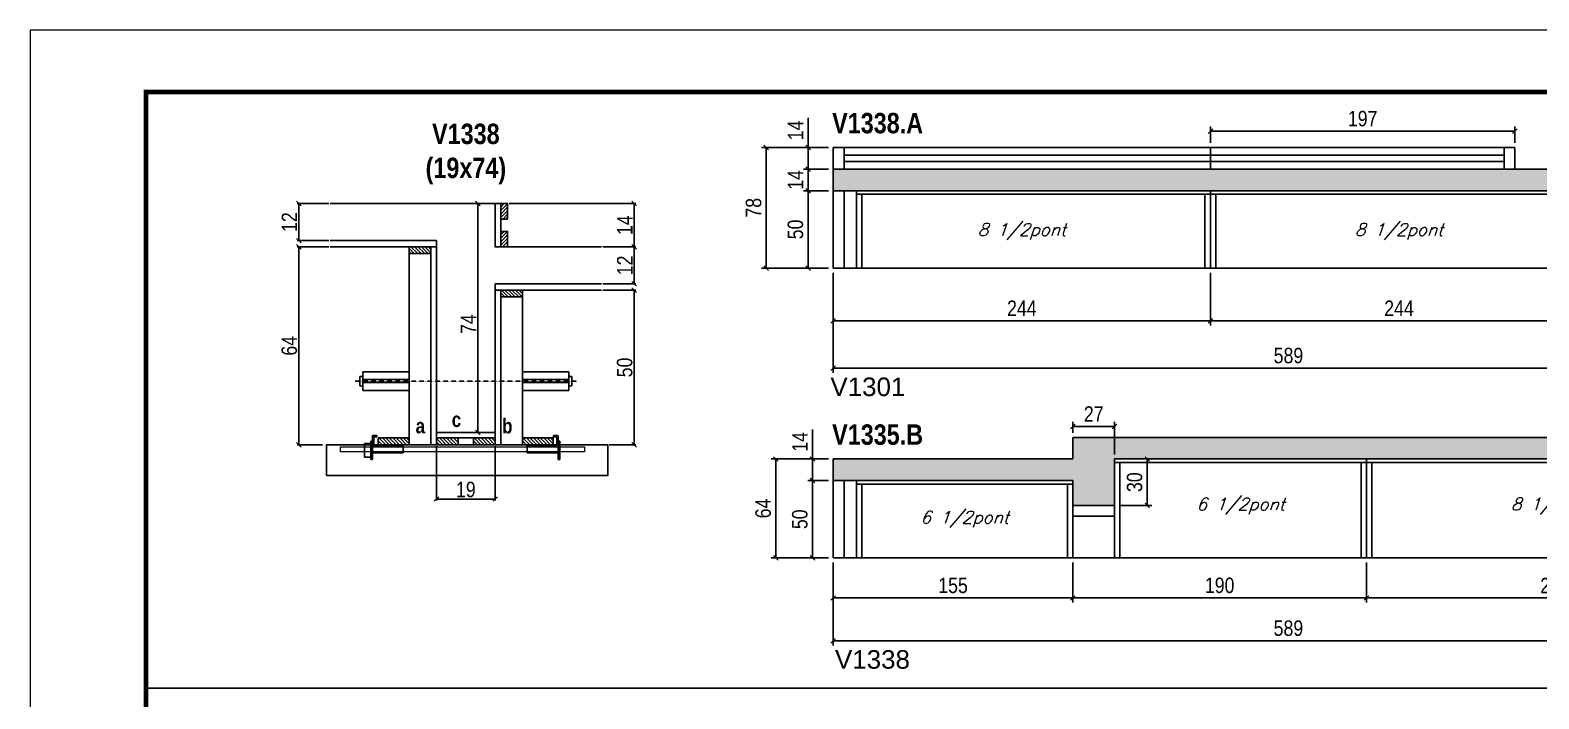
# Model space of a CAD drawing. Extents: x 3309 to 10384, y -2522 to 14608.
# Drawn here: x 8078 to 9054, y 6135 to 6568 of the extents above; entities that cross this region are included whole.
import ezdxf

# ---------------------------------------------------------------- set-up
doc = ezdxf.new("R2010")
doc.units = 0
doc.linetypes.add('DASHED', pattern=[0.75, 0.5, -0.25])
doc.linetypes.add('HIDDEN', pattern=[0.375, 0.25, -0.125])
for name, color, linetype in [('5', 5, 'Continuous'), ('barrote', 251, 'Continuous'), ('COTA', 241, 'Continuous'), ('detalhes', 4, 'Continuous'), ('NOMENCLATURA', 7, 'Continuous'), ('Painéis', 200, 'Continuous'), ('presilha', 1, 'Continuous'), ('SARR_2.2x10', 60, 'Continuous'), ('SARR_2.2x7', 40, 'Continuous'), ('SARR_3.5x7', 81, 'Continuous'), ('SARR_EDITAR', 141, 'Continuous'), ('TENSOR', 3, 'Continuous'), ('texto', 7, 'Continuous')]:
    doc.layers.add(name, color=color, linetype=linetype)
for name, color, linetype, lineweight in [('CONCRETO', 251, 'Continuous', 25), ('Folhas', 255, 'Continuous', 9), ('SARRAFO DE PRESSAO', 251, 'DASHED', 9), ('SCO-___-LAJ', 2, 'Continuous', 0)]:
    doc.layers.add(name, color=color, linetype=linetype, lineweight=lineweight)
doc.styles.add('COTA TECNICA', font='techl___.ttf', dxfattribs={"height": 10})
doc.styles.add('COTA TECNICA 2X', font='techl___.ttf', dxfattribs={"height": 10})
doc.styles.add('Romans', font='romans.shx')
doc.styles.get("Standard").update_dxf_attribs({"font": 'arial.ttf'})
doc.styles.add('TECNICA', font='techb___.ttf', dxfattribs={"height": 10})
doc.dimstyles.new('PAINEL', dxfattribs={"dimtxt": 10, "dimasz": 3, "dimexe": 3, "dimexo": 3, "dimgap": 3, "dimtad": 1, "dimdec": 1, "dimzin": 12, "dimdsep": 46, "dimtxsty": 'COTA TECNICA', "dimblk1": 'OBLIQUE', "dimblk2": 'OBLIQUE', "dimsah": 1, "dimcen": 0.9, "dimclrd": 4, "dimclre": 4, "dimclrt": 240, "dimadec": 1, "dimazin": 3, "dimtfac": 1, "dimtdec": 1, "dimtmove": 0, "dimatfit": 3, "dimfxl": 1, "dimtolj": 1, "dimtzin": 12, "dimarcsym": 0})
doc.dimstyles.new('SECAO', dxfattribs={"dimscale": 0.333333, "dimtxt": 5, "dimasz": 9, "dimexe": 3, "dimexo": 3, "dimgap": 3, "dimtad": 1, "dimdec": 1, "dimlfac": 0.5, "dimzin": 12, "dimdsep": 46, "dimtxsty": 'COTA TECNICA 2X', "dimblk1": 'OBLIQUE', "dimblk2": 'OBLIQUE', "dimsah": 1, "dimcen": 0.9, "dimclrd": 4, "dimclre": 4, "dimclrt": 240, "dimadec": 1, "dimazin": 3, "dimtfac": 1, "dimtdec": 1, "dimtmove": 0, "dimatfit": 3, "dimfxl": 1, "dimtolj": 1, "dimtzin": 12, "dimarcsym": 0})
pattern_1 = [(135, (41576.244, -117212.4845), (-1.122532015, -1.122532015), [])]
pattern_2 = [(225, (131898.875, 39550.0239), (1.122532015, -1.122532015), [])]

# ---------------------------------------------------------------- blocks, each defined once
blk = doc.blocks.new('9999999999')
at = {"layer": 'Folhas'}
blk.add_lwpolyline([(98138.98, 34190.21), (99623.98, 34190.21), (99623.98, 35240.21), (98138.98, 35240.21)], close=True, dxfattribs=at)
at = {"layer": 'Folhas', "color": 30, "const_width": 3}
blk.add_lwpolyline([(98213.98, 34230.21), (99583.98, 34230.21), (99583.98, 35200.21), (98213.98, 35200.21)], close=True, dxfattribs=at)
blk = doc.blocks.new('_Oblique')
at = {"color": 0, "linetype": 'ByBlock', "lineweight": -2}
blk.add_line((-0.5, -0.5), (0.5, 0.5), dxfattribs=at)
blk = doc.blocks.new('*D959')
at = {"layer": 'COTA', "color": 4, "lineweight": -2, "transparency": 16777216}
for p, q in [((8340.71, 6298.69), (8340.71, 6263.59)), ((8378.71, 6298.69), (8378.71, 6263.59)), ((8378.71, 6264.59), (8340.71, 6264.59))]:
    blk.add_line(p, q, dxfattribs=at)
at = {"layer": 'Defpoints', "color": 0, "transparency": 16777216}
for p in [(8340.71, 6299.69), (8378.71, 6299.69), (8340.71, 6264.59)]:
    blk.add_point(p, dxfattribs=at)
at = {"layer": 'COTA', "color": 4, "lineweight": -2, "transparency": 16777216, "xscale": 3, "yscale": 3, "zscale": 3, "rotation": 180}
blk.add_blockref('_Oblique', (8340.71, 6264.59), dxfattribs=at)
at = {"layer": 'COTA', "color": 4, "lineweight": -2, "transparency": 16777216, "xscale": 3, "yscale": 3, "zscale": 3}
blk.add_blockref('_Oblique', (8378.71, 6264.59), dxfattribs=at)
at = {"layer": 'COTA', "color": 240, "transparency": 16777216, "insert": (8359.71, 6270.68), "char_height": 10, "attachment_point": 5, "style": 'COTA TECNICA 2X'}
blk.add_mtext('\\A1;19', dxfattribs=at)
blk = doc.blocks.new('PRESILHA METÁLICA 1')
at = {"layer": 'presilha'}
for p, q in [((6, 15.5), (7.5, 15.5)), ((6, -2.5), (6, 15.5)), ((7.5, 10.6), (7.5, 19.9)), ((7.5, 15.5), (7.5, -2.5)), ((12, 21), (8.6, 21)), ((9, 11.6), (9, 18.9)), ((12, 19.5), (9.6, 19.5)), ((12, 21), (12, 19.5)), ((0, 13), (6, 13)), ((0, 13), (0, 0)), ((6, 0), (0, 0)), ((6, 13), (6, 0)), ((37.5, 4.1), (7.5, 4.1)), ((37.5, 11), (9.6, 11)), ((37.5, 11), (37.5, 4.1)), ((7.5, -2.5), (6, -2.5))]:
    blk.add_line(p, q, dxfattribs=at)
for centre, radius, start, end in [((8.6, 19.9), 1.14, 90, 180), ((9.6, 18.9), 0.57, 90, 180), ((9.6, 11.6), 0.57, 180, 270)]:
    blk.add_arc(centre, radius, start, end, dxfattribs=at)
blk = doc.blocks.new('PRESILHA METÁLICA 2')
at = {"layer": 'presilha'}
for p, q in [((-5.2, 23.5), (-5.2, 22)), ((-5.2, 23.5), (-1.9, 23.5)), ((-5.2, 22), (-2.8, 22)), ((-2.2, 14.1), (-2.2, 21.4)), ((0.8, 18), (-0.8, 18)), ((-0.8, 18), (-0.8, 0)), ((-0.8, 14.6), (-0.8, 22.4)), ((0.8, 0), (0.8, 18)), ((-30.8, 13.5), (-30.8, 6.6)), ((-30.8, 13.5), (-2.8, 13.5)), ((-30.8, 6.6), (-0.8, 6.6)), ((-0.8, 0), (0.8, 0))]:
    blk.add_line(p, q, dxfattribs=at)
for centre, radius, start, end in [((-2.8, 21.4), 0.57, 0, 90), ((-1.9, 22.4), 1.14, 0, 90), ((-2.8, 14.1), 0.57, 270, 0)]:
    blk.add_arc(centre, radius, start, end, dxfattribs=at)
blk = doc.blocks.new('*D960')
at = {"layer": 'COTA', "color": 4, "lineweight": -2, "transparency": 16777216}
for p, q in [((8271.01, 6427.69), (8250.66, 6427.69)), ((8251.66, 6427.69), (8251.66, 6299.69)), ((8266.89, 6299.69), (8250.66, 6299.69))]:
    blk.add_line(p, q, dxfattribs=at)
at = {"layer": 'Defpoints', "color": 0, "transparency": 16777216}
for p in [(8272.01, 6427.69), (8251.66, 6299.69), (8267.89, 6299.69)]:
    blk.add_point(p, dxfattribs=at)
at = {"layer": 'COTA', "color": 4, "lineweight": -2, "transparency": 16777216, "xscale": 3, "yscale": 3, "zscale": 3}
for p, rotation in [((8251.66, 6427.69), 90), ((8251.66, 6299.69), 270)]:
    blk.add_blockref('_Oblique', p, dxfattribs=dict(at, rotation=rotation))
at = {"layer": 'COTA', "color": 240, "transparency": 16777216, "insert": (8245.56, 6363.69), "char_height": 10, "attachment_point": 5, "rotation": 90, "style": 'COTA TECNICA 2X'}
blk.add_mtext('\\A1;64', dxfattribs=at)
blk = doc.blocks.new('*D961')
at = {"layer": 'COTA', "color": 4, "lineweight": -2, "transparency": 16777216}
for p, q in [((8448.4, 6399.69), (8469.62, 6399.69)), ((8468.62, 6399.69), (8468.62, 6299.69)), ((8452.52, 6299.69), (8469.62, 6299.69))]:
    blk.add_line(p, q, dxfattribs=at)
at = {"layer": 'Defpoints', "color": 0, "transparency": 16777216}
for p in [(8447.4, 6399.69), (8451.52, 6299.69), (8468.62, 6299.69)]:
    blk.add_point(p, dxfattribs=at)
at = {"layer": 'COTA', "color": 4, "lineweight": -2, "transparency": 16777216, "xscale": 3, "yscale": 3, "zscale": 3}
for p, rotation in [((8468.62, 6399.69), 90), ((8468.62, 6299.69), 270)]:
    blk.add_blockref('_Oblique', p, dxfattribs=dict(at, rotation=rotation))
at = {"layer": 'COTA', "color": 240, "transparency": 16777216, "insert": (8462.51, 6349.69), "char_height": 10, "attachment_point": 5, "rotation": 90, "style": 'COTA TECNICA 2X'}
blk.add_mtext('\\A1;50', dxfattribs=at)
blk = doc.blocks.new('*D962')
at = {"layer": 'COTA', "color": 4, "lineweight": -2, "transparency": 16777216}
for p, q in [((8377.71, 6455.69), (8366.53, 6455.69)), ((8367.53, 6307.69), (8367.53, 6455.69)), ((8377.71, 6307.69), (8366.53, 6307.69))]:
    blk.add_line(p, q, dxfattribs=at)
at = {"layer": 'Defpoints', "color": 0, "transparency": 16777216}
for p in [(8367.53, 6455.69), (8378.71, 6455.69), (8378.71, 6307.69)]:
    blk.add_point(p, dxfattribs=at)
at = {"layer": 'COTA', "color": 4, "lineweight": -2, "transparency": 16777216, "xscale": 3, "yscale": 3, "zscale": 3}
for p, rotation in [((8367.53, 6455.69), 90), ((8367.53, 6307.69), 270)]:
    blk.add_blockref('_Oblique', p, dxfattribs=dict(at, rotation=rotation))
at = {"layer": 'COTA', "color": 240, "transparency": 16777216, "insert": (8361.46, 6377.69), "char_height": 10, "attachment_point": 5, "rotation": 90, "style": 'COTA TECNICA 2X'}
blk.add_mtext('\\A1;74', dxfattribs=at)
blk = doc.blocks.new('*D963')
at = {"layer": 'COTA', "color": 4, "lineweight": -2, "transparency": 16777216}
for p, q in [((8448.4, 6427.69), (8469.62, 6427.69)), ((8468.62, 6403.69), (8468.62, 6427.69)), ((8448.4, 6403.69), (8469.62, 6403.69))]:
    blk.add_line(p, q, dxfattribs=at)
at = {"layer": 'Defpoints', "color": 0, "transparency": 16777216}
for p in [(8447.4, 6427.69), (8468.62, 6427.69), (8447.4, 6403.69)]:
    blk.add_point(p, dxfattribs=at)
at = {"layer": 'COTA', "color": 4, "lineweight": -2, "transparency": 16777216, "xscale": 3, "yscale": 3, "zscale": 3}
for p, rotation in [((8468.62, 6427.69), 90), ((8468.62, 6403.69), 270)]:
    blk.add_blockref('_Oblique', p, dxfattribs=dict(at, rotation=rotation))
at = {"layer": 'COTA', "color": 240, "transparency": 16777216, "insert": (8462.56, 6415.69), "char_height": 10, "attachment_point": 5, "rotation": 90, "style": 'COTA TECNICA 2X'}
blk.add_mtext('\\A1;12', dxfattribs=at)
blk = doc.blocks.new('*D964')
at = {"layer": 'COTA', "color": 4, "lineweight": -2, "transparency": 16777216}
for p, q in [((8271.01, 6455.69), (8250.66, 6455.69)), ((8251.66, 6431.69), (8251.66, 6455.69)), ((8271.01, 6431.69), (8250.66, 6431.69))]:
    blk.add_line(p, q, dxfattribs=at)
at = {"layer": 'Defpoints', "color": 0, "transparency": 16777216}
for p in [(8251.66, 6455.69), (8272.01, 6455.69), (8272.01, 6431.69)]:
    blk.add_point(p, dxfattribs=at)
at = {"layer": 'COTA', "color": 4, "lineweight": -2, "transparency": 16777216, "xscale": 3, "yscale": 3, "zscale": 3}
for p, rotation in [((8251.66, 6455.69), 90), ((8251.66, 6431.69), 270)]:
    blk.add_blockref('_Oblique', p, dxfattribs=dict(at, rotation=rotation))
at = {"layer": 'COTA', "color": 240, "transparency": 16777216, "insert": (8245.6, 6443.69), "char_height": 10, "attachment_point": 5, "rotation": 90, "style": 'COTA TECNICA 2X'}
blk.add_mtext('\\A1;12', dxfattribs=at)
blk = doc.blocks.new('*D965')
at = {"layer": 'COTA', "color": 4, "lineweight": -2, "transparency": 16777216}
for p, q in [((8387.71, 6455.69), (8469.62, 6455.69)), ((8468.62, 6427.69), (8468.62, 6455.69)), ((8448.4, 6427.69), (8469.62, 6427.69))]:
    blk.add_line(p, q, dxfattribs=at)
at = {"layer": 'Defpoints', "color": 0, "transparency": 16777216}
for p in [(8386.71, 6455.69), (8468.62, 6455.69), (8447.4, 6427.69)]:
    blk.add_point(p, dxfattribs=at)
at = {"layer": 'COTA', "color": 4, "lineweight": -2, "transparency": 16777216, "xscale": 3, "yscale": 3, "zscale": 3}
for p, rotation in [((8468.62, 6455.69), 90), ((8468.62, 6427.69), 270)]:
    blk.add_blockref('_Oblique', p, dxfattribs=dict(at, rotation=rotation))
at = {"layer": 'COTA', "color": 240, "transparency": 16777216, "insert": (8462.55, 6441.69), "char_height": 10, "attachment_point": 5, "rotation": 90, "style": 'COTA TECNICA 2X'}
blk.add_mtext('\\A1;14', dxfattribs=at)
blk = doc.blocks.new('*D967')
at = {"layer": 'COTA', "color": 4, "lineweight": -2, "transparency": 16777216}
for p, q in [((8597.42, 6410.96), (8597.42, 6376.92)), ((8841.42, 6410.96), (8841.42, 6376.92)), ((8841.42, 6379.92), (8597.42, 6379.92))]:
    blk.add_line(p, q, dxfattribs=at)
at = {"layer": 'Defpoints', "color": 0, "transparency": 16777216}
for p in [(8597.42, 6413.96), (8841.42, 6413.96), (8597.42, 6379.92)]:
    blk.add_point(p, dxfattribs=at)
at = {"layer": 'COTA', "color": 4, "lineweight": -2, "transparency": 16777216, "xscale": 3, "yscale": 3, "zscale": 3, "rotation": 180}
blk.add_blockref('_Oblique', (8597.42, 6379.92), dxfattribs=at)
at = {"layer": 'COTA', "color": 4, "lineweight": -2, "transparency": 16777216, "xscale": 3, "yscale": 3, "zscale": 3}
blk.add_blockref('_Oblique', (8841.42, 6379.92), dxfattribs=at)
at = {"layer": 'COTA', "color": 240, "transparency": 16777216, "insert": (8719.42, 6387.99), "char_height": 10, "attachment_point": 5, "style": 'COTA TECNICA'}
blk.add_mtext('\\A1;244', dxfattribs=at)
blk = doc.blocks.new('*D968')
at = {"layer": 'COTA', "color": 4, "lineweight": -2, "transparency": 16777216}
for p, q in [((8841.42, 6410.96), (8841.42, 6376.92)), ((9085.42, 6410.96), (9085.42, 6376.92)), ((9085.42, 6379.92), (8841.42, 6379.92))]:
    blk.add_line(p, q, dxfattribs=at)
at = {"layer": 'Defpoints', "color": 0, "transparency": 16777216}
for p in [(8841.42, 6413.96), (9085.42, 6413.96), (8841.42, 6379.92)]:
    blk.add_point(p, dxfattribs=at)
at = {"layer": 'COTA', "color": 4, "lineweight": -2, "transparency": 16777216, "xscale": 3, "yscale": 3, "zscale": 3, "rotation": 180}
blk.add_blockref('_Oblique', (8841.42, 6379.92), dxfattribs=at)
at = {"layer": 'COTA', "color": 4, "lineweight": -2, "transparency": 16777216, "xscale": 3, "yscale": 3, "zscale": 3}
blk.add_blockref('_Oblique', (9085.42, 6379.92), dxfattribs=at)
at = {"layer": 'COTA', "color": 240, "transparency": 16777216, "insert": (8963.42, 6387.99), "char_height": 10, "attachment_point": 5, "style": 'COTA TECNICA'}
blk.add_mtext('\\A1;244', dxfattribs=at)
blk = doc.blocks.new('*D969')
at = {"layer": 'COTA', "color": 4, "lineweight": -2, "transparency": 16777216}
for p, q in [((8594.42, 6463.96), (8578.1, 6463.96)), ((8581.1, 6463.96), (8581.1, 6413.96)), ((8594.42, 6413.96), (8578.1, 6413.96))]:
    blk.add_line(p, q, dxfattribs=at)
at = {"layer": 'Defpoints', "color": 0, "transparency": 16777216}
for p in [(8597.42, 6463.96), (8581.1, 6413.96), (8597.42, 6413.96)]:
    blk.add_point(p, dxfattribs=at)
at = {"layer": 'COTA', "color": 4, "lineweight": -2, "transparency": 16777216, "xscale": 3, "yscale": 3, "zscale": 3}
for p, rotation in [((8581.1, 6463.96), 90), ((8581.1, 6413.96), 270)]:
    blk.add_blockref('_Oblique', p, dxfattribs=dict(at, rotation=rotation))
at = {"layer": 'COTA', "color": 240, "transparency": 16777216, "insert": (8572.99, 6438.96), "char_height": 10, "attachment_point": 5, "rotation": 90, "style": 'COTA TECNICA'}
blk.add_mtext('\\A1;50', dxfattribs=at)
blk = doc.blocks.new('*D970')
at = {"layer": 'COTA', "color": 4, "lineweight": -2, "transparency": 16777216}
for p, q in [((8594.42, 6477.96), (8578.1, 6477.96)), ((8581.1, 6463.96), (8581.1, 6477.96)), ((8594.42, 6463.96), (8578.1, 6463.96))]:
    blk.add_line(p, q, dxfattribs=at)
at = {"layer": 'Defpoints', "color": 0, "transparency": 16777216}
for p in [(8581.1, 6477.96), (8597.42, 6477.96), (8597.42, 6463.96)]:
    blk.add_point(p, dxfattribs=at)
at = {"layer": 'COTA', "color": 4, "lineweight": -2, "transparency": 16777216, "xscale": 3, "yscale": 3, "zscale": 3}
for p, rotation in [((8581.1, 6477.96), 90), ((8581.1, 6463.96), 270)]:
    blk.add_blockref('_Oblique', p, dxfattribs=dict(at, rotation=rotation))
at = {"layer": 'COTA', "color": 240, "transparency": 16777216, "insert": (8573.03, 6470.96), "char_height": 10, "attachment_point": 5, "rotation": 90, "style": 'COTA TECNICA'}
blk.add_mtext('\\A1;14', dxfattribs=at)
blk = doc.blocks.new('*D971')
at = {"layer": 'COTA', "color": 4, "lineweight": -2, "transparency": 16777216}
for p, q in [((8597.42, 6410.96), (8597.42, 6346.18)), ((9186.42, 6410.96), (9186.42, 6346.18)), ((9186.42, 6349.18), (8597.42, 6349.18))]:
    blk.add_line(p, q, dxfattribs=at)
at = {"layer": 'Defpoints', "color": 0, "transparency": 16777216}
for p in [(8597.42, 6413.96), (9186.42, 6413.96), (8597.42, 6349.18)]:
    blk.add_point(p, dxfattribs=at)
at = {"layer": 'COTA', "color": 4, "lineweight": -2, "transparency": 16777216, "xscale": 3, "yscale": 3, "zscale": 3, "rotation": 180}
blk.add_blockref('_Oblique', (8597.42, 6349.18), dxfattribs=at)
at = {"layer": 'COTA', "color": 4, "lineweight": -2, "transparency": 16777216, "xscale": 3, "yscale": 3, "zscale": 3}
blk.add_blockref('_Oblique', (9186.42, 6349.18), dxfattribs=at)
at = {"layer": 'COTA', "color": 240, "transparency": 16777216, "insert": (8891.92, 6357.32), "char_height": 10, "attachment_point": 5, "style": 'COTA TECNICA'}
blk.add_mtext('\\A1;589', dxfattribs=at)
blk = doc.blocks.new('*D972')
at = {"layer": 'COTA', "color": 4, "lineweight": -2, "transparency": 16777216}
for p, q in [((8581.1, 6491.96), (8581.1, 6511.08)), ((8594.42, 6491.96), (8578.1, 6491.96)), ((8581.1, 6477.96), (8581.1, 6491.96)), ((8594.42, 6477.96), (8578.1, 6477.96))]:
    blk.add_line(p, q, dxfattribs=at)
at = {"layer": 'Defpoints', "color": 0, "transparency": 16777216}
for p in [(8581.1, 6491.96), (8597.42, 6491.96), (8597.42, 6477.96)]:
    blk.add_point(p, dxfattribs=at)
at = {"layer": 'COTA', "color": 4, "lineweight": -2, "transparency": 16777216, "xscale": 3, "yscale": 3, "zscale": 3}
for p, rotation in [((8581.1, 6491.96), 90), ((8581.1, 6477.96), 270)]:
    blk.add_blockref('_Oblique', p, dxfattribs=dict(at, rotation=rotation))
at = {"layer": 'COTA', "color": 240, "transparency": 16777216, "insert": (8573.03, 6503.02), "char_height": 10, "attachment_point": 5, "rotation": 90, "style": 'COTA TECNICA'}
blk.add_mtext('\\A1;14', dxfattribs=at)
blk = doc.blocks.new('*D973')
at = {"layer": 'COTA', "color": 4, "lineweight": -2, "transparency": 16777216}
for p, q in [((8594.42, 6491.96), (8551.03, 6491.96)), ((8554.03, 6413.96), (8554.03, 6491.96)), ((8594.42, 6413.96), (8551.03, 6413.96))]:
    blk.add_line(p, q, dxfattribs=at)
at = {"layer": 'Defpoints', "color": 0, "transparency": 16777216}
for p in [(8554.03, 6491.96), (8597.42, 6491.96), (8597.42, 6413.96)]:
    blk.add_point(p, dxfattribs=at)
at = {"layer": 'COTA', "color": 4, "lineweight": -2, "transparency": 16777216, "xscale": 3, "yscale": 3, "zscale": 3}
for p, rotation in [((8554.03, 6491.96), 90), ((8554.03, 6413.96), 270)]:
    blk.add_blockref('_Oblique', p, dxfattribs=dict(at, rotation=rotation))
at = {"layer": 'COTA', "color": 240, "transparency": 16777216, "insert": (8545.93, 6452.96), "char_height": 10, "attachment_point": 5, "rotation": 90, "style": 'COTA TECNICA'}
blk.add_mtext('\\A1;78', dxfattribs=at)
blk = doc.blocks.new('*D974')
at = {"layer": 'COTA', "color": 4, "lineweight": -2, "transparency": 16777216}
for p, q in [((8841.42, 6494.96), (8841.42, 6505.48)), ((8841.42, 6502.48), (9038.42, 6502.48)), ((9038.42, 6494.96), (9038.42, 6505.48))]:
    blk.add_line(p, q, dxfattribs=at)
at = {"layer": 'Defpoints', "color": 0, "transparency": 16777216}
for p in [(9038.42, 6502.48), (8841.42, 6491.96), (9038.42, 6491.96)]:
    blk.add_point(p, dxfattribs=at)
at = {"layer": 'COTA', "color": 4, "lineweight": -2, "transparency": 16777216, "xscale": 3, "yscale": 3, "zscale": 3, "rotation": 180}
blk.add_blockref('_Oblique', (8841.42, 6502.48), dxfattribs=at)
at = {"layer": 'COTA', "color": 4, "lineweight": -2, "transparency": 16777216, "xscale": 3, "yscale": 3, "zscale": 3}
blk.add_blockref('_Oblique', (9038.42, 6502.48), dxfattribs=at)
at = {"layer": 'COTA', "color": 240, "transparency": 16777216, "insert": (8939.92, 6510.59), "char_height": 10, "attachment_point": 5, "style": 'COTA TECNICA'}
blk.add_mtext('\\A1;197', dxfattribs=at)
blk = doc.blocks.new('*D975')
at = {"layer": 'COTA', "color": 4, "linetype": 'ByBlock', "lineweight": -2, "transparency": 16777216}
for p, q in [((8597.42, 6223.47), (8597.42, 6169.85)), ((9186.38, 6223.47), (9186.38, 6169.85)), ((9186.38, 6172.85), (8597.42, 6172.85))]:
    blk.add_line(p, q, dxfattribs=at)
at = {"layer": 'Defpoints', "color": 0, "linetype": 'ByBlock', "transparency": 16777216}
for p in [(8597.42, 6226.47), (9186.38, 6226.47), (8597.42, 6172.85)]:
    blk.add_point(p, dxfattribs=at)
at = {"layer": 'COTA', "color": 4, "linetype": 'ByBlock', "lineweight": -2, "transparency": 16777216, "xscale": 3, "yscale": 3, "zscale": 3, "rotation": 180}
blk.add_blockref('_Oblique', (8597.42, 6172.85), dxfattribs=at)
at = {"layer": 'COTA', "color": 4, "linetype": 'ByBlock', "lineweight": -2, "transparency": 16777216, "xscale": 3, "yscale": 3, "zscale": 3}
blk.add_blockref('_Oblique', (9186.38, 6172.85), dxfattribs=at)
at = {"layer": 'COTA', "color": 240, "linetype": 'ByBlock', "transparency": 16777216, "insert": (8891.9, 6180.98), "char_height": 10, "attachment_point": 5, "style": 'COTA TECNICA'}
blk.add_mtext('\\A1;589', dxfattribs=at)
blk = doc.blocks.new('*D976')
at = {"layer": 'COTA', "color": 4, "lineweight": -2, "transparency": 16777216}
for p, q in [((8752.42, 6223.47), (8752.42, 6197.56)), ((8942.42, 6223.47), (8942.42, 6197.56)), ((8752.42, 6200.56), (8942.42, 6200.56))]:
    blk.add_line(p, q, dxfattribs=at)
at = {"layer": 'Defpoints', "color": 0, "transparency": 16777216}
for p in [(8752.42, 6226.47), (8942.42, 6226.47), (8942.42, 6200.56)]:
    blk.add_point(p, dxfattribs=at)
at = {"layer": 'COTA', "color": 4, "lineweight": -2, "transparency": 16777216, "xscale": 3, "yscale": 3, "zscale": 3, "rotation": 180}
blk.add_blockref('_Oblique', (8752.42, 6200.56), dxfattribs=at)
at = {"layer": 'COTA', "color": 4, "lineweight": -2, "transparency": 16777216, "xscale": 3, "yscale": 3, "zscale": 3}
blk.add_blockref('_Oblique', (8942.42, 6200.56), dxfattribs=at)
at = {"layer": 'COTA', "color": 240, "transparency": 16777216, "insert": (8847.42, 6208.69), "char_height": 10, "attachment_point": 5, "style": 'COTA TECNICA'}
blk.add_mtext('\\A1;190', dxfattribs=at)
blk = doc.blocks.new('*D977')
at = {"layer": 'COTA', "color": 4, "lineweight": -2, "transparency": 16777216}
for p, q in [((8942.42, 6223.47), (8942.42, 6197.56)), ((9186.38, 6223.47), (9186.38, 6197.56)), ((8942.42, 6200.56), (9186.38, 6200.56))]:
    blk.add_line(p, q, dxfattribs=at)
at = {"layer": 'Defpoints', "color": 0, "transparency": 16777216}
for p in [(8942.42, 6226.47), (9186.38, 6226.47), (9186.38, 6200.56)]:
    blk.add_point(p, dxfattribs=at)
at = {"layer": 'COTA', "color": 4, "lineweight": -2, "transparency": 16777216, "xscale": 3, "yscale": 3, "zscale": 3, "rotation": 180}
blk.add_blockref('_Oblique', (8942.42, 6200.56), dxfattribs=at)
at = {"layer": 'COTA', "color": 4, "lineweight": -2, "transparency": 16777216, "xscale": 3, "yscale": 3, "zscale": 3}
blk.add_blockref('_Oblique', (9186.38, 6200.56), dxfattribs=at)
at = {"layer": 'COTA', "color": 240, "transparency": 16777216, "insert": (9064.4, 6208.63), "char_height": 10, "attachment_point": 5, "style": 'COTA TECNICA'}
blk.add_mtext('\\A1;244', dxfattribs=at)
blk = doc.blocks.new('*D978')
at = {"layer": 'COTA', "color": 4, "lineweight": -2, "transparency": 16777216}
for p, q in [((8597.42, 6223.47), (8597.42, 6197.56)), ((8752.42, 6223.47), (8752.42, 6197.56)), ((8752.42, 6200.56), (8597.42, 6200.56))]:
    blk.add_line(p, q, dxfattribs=at)
at = {"layer": 'Defpoints', "color": 0, "transparency": 16777216}
for p in [(8597.42, 6226.47), (8752.42, 6226.47), (8597.42, 6200.56)]:
    blk.add_point(p, dxfattribs=at)
at = {"layer": 'COTA', "color": 4, "lineweight": -2, "transparency": 16777216, "xscale": 3, "yscale": 3, "zscale": 3, "rotation": 180}
blk.add_blockref('_Oblique', (8597.42, 6200.56), dxfattribs=at)
at = {"layer": 'COTA', "color": 4, "lineweight": -2, "transparency": 16777216, "xscale": 3, "yscale": 3, "zscale": 3}
blk.add_blockref('_Oblique', (8752.42, 6200.56), dxfattribs=at)
at = {"layer": 'COTA', "color": 240, "transparency": 16777216, "insert": (8674.92, 6208.66), "char_height": 10, "attachment_point": 5, "style": 'COTA TECNICA'}
blk.add_mtext('\\A1;155', dxfattribs=at)
blk = doc.blocks.new('*D979')
at = {"layer": 'COTA', "color": 4, "lineweight": -2, "transparency": 16777216}
for p, q in [((8594.42, 6276.47), (8580.93, 6276.47)), ((8583.93, 6276.47), (8583.93, 6226.47)), ((8594.42, 6226.47), (8580.93, 6226.47))]:
    blk.add_line(p, q, dxfattribs=at)
at = {"layer": 'Defpoints', "color": 0, "transparency": 16777216}
for p in [(8597.42, 6276.47), (8583.93, 6226.47), (8597.42, 6226.47)]:
    blk.add_point(p, dxfattribs=at)
at = {"layer": 'COTA', "color": 4, "lineweight": -2, "transparency": 16777216, "xscale": 3, "yscale": 3, "zscale": 3}
for p, rotation in [((8583.93, 6276.47), 90), ((8583.93, 6226.47), 270)]:
    blk.add_blockref('_Oblique', p, dxfattribs=dict(at, rotation=rotation))
at = {"layer": 'COTA', "color": 240, "transparency": 16777216, "insert": (8575.82, 6251.47), "char_height": 10, "attachment_point": 5, "rotation": 90, "style": 'COTA TECNICA'}
blk.add_mtext('\\A1;50', dxfattribs=at)
blk = doc.blocks.new('*D980')
at = {"layer": 'COTA', "color": 4, "lineweight": -2, "transparency": 16777216}
for p, q in [((8583.93, 6290.47), (8583.93, 6309.59)), ((8594.42, 6290.47), (8580.93, 6290.47)), ((8583.93, 6276.47), (8583.93, 6290.47)), ((8594.42, 6276.47), (8580.93, 6276.47))]:
    blk.add_line(p, q, dxfattribs=at)
at = {"layer": 'Defpoints', "color": 0, "transparency": 16777216}
for p in [(8583.93, 6290.47), (8597.42, 6290.47), (8597.42, 6276.47)]:
    blk.add_point(p, dxfattribs=at)
at = {"layer": 'COTA', "color": 4, "lineweight": -2, "transparency": 16777216, "xscale": 3, "yscale": 3, "zscale": 3}
for p, rotation in [((8583.93, 6290.47), 90), ((8583.93, 6276.47), 270)]:
    blk.add_blockref('_Oblique', p, dxfattribs=dict(at, rotation=rotation))
at = {"layer": 'COTA', "color": 240, "transparency": 16777216, "insert": (8575.85, 6301.53), "char_height": 10, "attachment_point": 5, "rotation": 90, "style": 'COTA TECNICA'}
blk.add_mtext('\\A1;14', dxfattribs=at)
blk = doc.blocks.new('*D981')
at = {"layer": 'COTA', "color": 4, "lineweight": -2, "transparency": 16777216}
for p, q in [((8594.42, 6290.47), (8557.19, 6290.47)), ((8560.19, 6226.47), (8560.19, 6290.47)), ((8594.42, 6226.47), (8557.19, 6226.47))]:
    blk.add_line(p, q, dxfattribs=at)
at = {"layer": 'Defpoints', "color": 0, "transparency": 16777216}
for p in [(8560.19, 6290.47), (8597.42, 6290.47), (8597.42, 6226.47)]:
    blk.add_point(p, dxfattribs=at)
at = {"layer": 'COTA', "color": 4, "lineweight": -2, "transparency": 16777216, "xscale": 3, "yscale": 3, "zscale": 3}
for p, rotation in [((8560.19, 6290.47), 90), ((8560.19, 6226.47), 270)]:
    blk.add_blockref('_Oblique', p, dxfattribs=dict(at, rotation=rotation))
at = {"layer": 'COTA', "color": 240, "transparency": 16777216, "insert": (8552.09, 6258.47), "char_height": 10, "attachment_point": 5, "rotation": 90, "style": 'COTA TECNICA'}
blk.add_mtext('\\A1;64', dxfattribs=at)
blk = doc.blocks.new('*D982')
at = {"layer": 'COTA', "color": 4, "lineweight": -2, "transparency": 16777216}
for p, q in [((8782.42, 6290.47), (8803.61, 6290.47)), ((8800.61, 6260.47), (8800.61, 6290.47)), ((8782.42, 6260.47), (8803.61, 6260.47))]:
    blk.add_line(p, q, dxfattribs=at)
at = {"layer": 'Defpoints', "color": 0, "transparency": 16777216}
for p in [(8779.42, 6290.47), (8800.61, 6290.47), (8779.42, 6260.47)]:
    blk.add_point(p, dxfattribs=at)
at = {"layer": 'COTA', "color": 4, "lineweight": -2, "transparency": 16777216, "xscale": 3, "yscale": 3, "zscale": 3}
for p, rotation in [((8800.61, 6290.47), 90), ((8800.61, 6260.47), 270)]:
    blk.add_blockref('_Oblique', p, dxfattribs=dict(at, rotation=rotation))
at = {"layer": 'COTA', "color": 240, "transparency": 16777216, "insert": (8792.39, 6275.47), "char_height": 10, "attachment_point": 5, "rotation": 90, "style": 'COTA TECNICA'}
blk.add_mtext('\\A1;30', dxfattribs=at)
blk = doc.blocks.new('*D983')
at = {"layer": 'COTA', "color": 4, "lineweight": -2, "transparency": 16777216}
for p, q in [((8752.42, 6307.47), (8752.42, 6314.45)), ((8779.42, 6311.45), (8752.42, 6311.45)), ((8779.42, 6293.47), (8779.42, 6314.45))]:
    blk.add_line(p, q, dxfattribs=at)
at = {"layer": 'Defpoints', "color": 0, "transparency": 16777216}
for p in [(8752.42, 6311.45), (8752.42, 6304.47), (8779.42, 6290.47)]:
    blk.add_point(p, dxfattribs=at)
at = {"layer": 'COTA', "color": 4, "lineweight": -2, "transparency": 16777216, "xscale": 3, "yscale": 3, "zscale": 3, "rotation": 180}
blk.add_blockref('_Oblique', (8752.42, 6311.45), dxfattribs=at)
at = {"layer": 'COTA', "color": 4, "lineweight": -2, "transparency": 16777216, "xscale": 3, "yscale": 3, "zscale": 3}
blk.add_blockref('_Oblique', (8779.42, 6311.45), dxfattribs=at)
at = {"layer": 'COTA', "color": 240, "transparency": 16777216, "insert": (8765.92, 6319.52), "char_height": 10, "attachment_point": 5, "style": 'COTA TECNICA'}
blk.add_mtext('\\A1;27', dxfattribs=at)

msp = doc.modelspace()

# ---------------------------------------------------------------- hatches: boundary and pattern name
at = {"layer": 'COTA'}
h = msp.add_hatch(dxfattribs=at)
h.set_pattern_fill('AR-CONC', color=256, scale=0.03)
h.set_pattern_definition([(50, (3240.1434, -611.1556), (5.46554, -0.4781726), [0.5715, -6.2865]), (355, (3240.1434, -611.1556), (-1.0573026, 5.7317054), [0.4572, -5.0292175]), (100.451445, (3240.599, -611.1955), (4.4082374, 5.2535326), [0.4857003, -5.3427073]), (46.1842, (3240.1434, -609.6316), (8.132371, -1.26127), [0.85725, -9.42975]), (96.63556, (3240.821, -609.737), (7.122124, 7.422784), [0.728551, -8.014068]), (351.18415, (3240.1434, -609.632), (7.122124, 7.422784), [0.685799, -7.543792]), (21, (3240.9054, -610.0126), (4.5484317, -3.067956), [0.5715, -6.2865]), (326, (3240.9054, -610.0126), (1.854061, 5.525639), [0.4572, -5.0292]), (71.451445, (3241.2845, -610.2683), (6.4024926, 2.457683), [0.4857003, -5.342698]), (37.5, (3240.1434, -611.1556), (0.0926581, 2.53665117), [0, -4.96824, 0, -5.1054, 0, -5.04825]), (7.5, (3240.1434, -611.1556), (2.0045899, 3.00541724), [0, -2.91084, 0, -4.85394, 0, -1.92405]), (327.5, (3238.4442, -611.1556), (4.06771786, -0.1718623), [0, -1.905, 0, -5.9436, 0, -7.8867]), (317.5, (3237.682, -611.1556), (4.4438754, 0.7627947), [0, -2.4765, 0, -3.94716, 0, -5.6007])])
h.paths.add_polyline_path([(8597.42, 6477.96), (8597.42, 6463.96), (9186.42, 6463.96), (9186.42, 6477.96)])
h = msp.add_hatch(dxfattribs=at)
h.set_pattern_fill('AR-CONC', color=256, scale=0.03)
h.set_pattern_definition([(50, (3177.9964, -155.557), (5.46554, -0.4781726), [0.5715, -6.2865]), (355, (3177.9964, -155.557), (-1.0573026, 5.7317054), [0.4572, -5.0292175]), (100.451445, (3178.452, -155.597), (4.4082374, 5.2535326), [0.4857003, -5.3427073]), (46.1842, (3177.9964, -154.033), (8.132371, -1.26127), [0.85725, -9.42975]), (96.63556, (3178.674, -154.138), (7.122124, 7.422784), [0.728551, -8.014068]), (351.18415, (3177.996, -154.033), (7.122124, 7.422784), [0.685799, -7.543792]), (21, (3178.7584, -154.414), (4.5484317, -3.067956), [0.5715, -6.2865]), (326, (3178.7584, -154.414), (1.854061, 5.525639), [0.4572, -5.0292]), (71.451445, (3179.1375, -154.6697), (6.4024926, 2.457683), [0.4857003, -5.342698]), (37.5, (3177.9964, -155.557), (0.0926581, 2.53665117), [0, -4.96824, 0, -5.1054, 0, -5.04825]), (7.5, (3177.9964, -155.557), (2.0045899, 3.00541724), [0, -2.91084, 0, -4.85394, 0, -1.92405]), (327.5, (3176.2972, -155.557), (4.06771786, -0.1718623), [0, -1.905, 0, -5.9436, 0, -7.8867]), (317.5, (3175.535, -155.557), (4.4438754, 0.7627947), [0, -2.4765, 0, -3.94716, 0, -5.6007])])
h.paths.add_polyline_path([(8779.42, 6290.47), (9186.38, 6290.47), (9186.38, 6304.47), (8752.42, 6304.47), (8752.42, 6290.47), (8597.42, 6290.47), (8597.42, 6276.47), (8752.42, 6276.47), (8752.42, 6260.47), (8779.42, 6260.47)])
at = {"layer": 'SARR_2.2x10'}
h = msp.add_hatch(dxfattribs=at)
h.set_pattern_fill('ANSI31', color=256, scale=0.5, angle=90)
h.set_pattern_definition([(135, (41496.644, -117212.4845), (-1.122532015, -1.122532015), [])])
h.paths.add_polyline_path([(8303.11, 6304.09), (8303.11, 6299.69), (8323.11, 6299.69), (8323.11, 6304.09)])
h = msp.add_hatch(dxfattribs=at)
h.set_pattern_fill('ANSI31', color=256, scale=0.5, angle=90)
h.set_pattern_definition([(135, (41589.844, -117212.4845), (-1.122532015, -1.122532015), [])])
h.paths.add_polyline_path([(8396.31, 6304.09), (8396.31, 6299.69), (8416.31, 6299.69), (8416.31, 6304.09)])
at = {"layer": 'SARR_2.2x7'}
h = msp.add_hatch(dxfattribs=at)
h.set_pattern_fill('ANSI31', color=256, scale=0.5, angle=180)
h.set_pattern_definition(pattern_2)
h.paths.add_polyline_path([(8382.31, 6445.69), (8386.71, 6445.69), (8386.71, 6455.69), (8382.31, 6455.69)])
h = msp.add_hatch(dxfattribs=at)
h.set_pattern_fill('ANSI31', color=256, scale=0.5, angle=180)
h.set_pattern_definition(pattern_2)
h.paths.add_polyline_path([(8382.31, 6437.69), (8386.71, 6437.69), (8386.71, 6427.69), (8382.31, 6427.69)])
h = msp.add_hatch(dxfattribs=at)
h.set_pattern_fill('ANSI31', color=256, scale=0.5, angle=90)
h.set_pattern_definition([(135, (41510.644, -117088.8845), (-1.122532015, -1.122532015), [])])
h.paths.add_polyline_path([(8337.11, 6427.69), (8337.11, 6423.29), (8323.11, 6423.29), (8323.11, 6427.69)])
h = msp.add_hatch(dxfattribs=at)
h.set_pattern_fill('ANSI31', color=256, scale=0.5, angle=90)
h.set_pattern_definition([(135, (41490.644, -117116.8845), (-1.122532015, -1.122532015), [])])
h.paths.add_polyline_path([(8382.31, 6399.69), (8382.31, 6395.29), (8396.31, 6395.29), (8396.31, 6399.69)])
h = msp.add_hatch(dxfattribs=at)
h.set_pattern_fill('ANSI31', color=256, scale=0.5, angle=90)
h.set_pattern_definition(pattern_1)
h.paths.add_polyline_path([(8354.71, 6299.69), (8354.71, 6304.09), (8340.71, 6304.09), (8340.71, 6299.69)])
h = msp.add_hatch(dxfattribs=at)
h.set_pattern_fill('ANSI31', color=256, scale=0.5, angle=90)
h.set_pattern_definition(pattern_1)
h.paths.add_polyline_path([(8364.71, 6304.09), (8364.71, 6299.69), (8378.71, 6299.69), (8378.71, 6304.09)])

# ---------------------------------------------------------------- linework, layer by layer
at = {"ltscale": 3}
for p, q in [((8293.11, 6346.86), (8293.11, 6334.86)), ((8293.11, 6346.86), (8323.11, 6346.86)), ((8426.31, 6346.86), (8396.31, 6346.86)), ((8426.31, 6346.86), (8426.31, 6334.86)), ((8291.11, 6343.86), (8291.11, 6337.86)), ((8293.11, 6343.86), (8291.11, 6343.86)), ((8293.11, 6337.86), (8291.11, 6337.86)), ((8323.11, 6341.86), (8293.11, 6341.86)), ((8323.11, 6339.86), (8293.11, 6339.86)), ((8293.11, 6334.86), (8323.11, 6334.86)), ((8396.31, 6341.86), (8426.31, 6341.86)), ((8396.31, 6339.86), (8426.31, 6339.86)), ((8426.31, 6334.86), (8396.31, 6334.86)), ((8428.31, 6343.86), (8426.31, 6343.86)), ((8426.31, 6337.86), (8428.31, 6337.86)), ((8428.31, 6343.86), (8428.31, 6337.86))]:
    msp.add_line(p, q, dxfattribs=at)
at = {"layer": 'barrote'}
msp.add_lwpolyline([(8269.65, 6279.69), (8451.57, 6279.69), (8451.57, 6299.69), (8269.65, 6299.69)], close=True, dxfattribs=at)
at = {"layer": 'CONCRETO', "linetype": 'Continuous'}
for p, q in [((8382.31, 6455.69), (8272.01, 6455.69)), ((8340.71, 6431.69), (8272.01, 6431.69)), ((8447.4, 6427.69), (8378.71, 6427.69))]:
    msp.add_line(p, q, dxfattribs=at)
at = {"layer": 'COTA'}
for p, q in [((8597.42, 6463.96), (8597.42, 6477.96)), ((9038.42, 6477.96), (9186.42, 6477.96)), ((9186.38, 6304.47), (8752.42, 6304.47)), ((8752.42, 6304.47), (8752.42, 6290.47)), ((8752.42, 6290.47), (8597.42, 6290.47)), ((8597.42, 6290.47), (8597.42, 6276.47)), ((8779.42, 6260.47), (8779.42, 6226.47)), ((8152.87, 6142.14), (9522.87, 6142.14))]:
    msp.add_line(p, q, dxfattribs=at)
at = {"layer": 'detalhes', "color": 250}
msp.add_line((8269.65, 6279.69), (8269.65, 6299.69), dxfattribs=at)
at = {"layer": 'Painéis', "linetype": 'ByBlock'}
for p, q in [((8597.42, 6477.96), (8597.42, 6491.96)), ((8597.42, 6491.96), (9038.42, 6491.96)), ((8841.42, 6491.96), (8841.42, 6477.96)), ((9038.42, 6491.96), (9038.42, 6477.96)), ((8597.42, 6477.96), (9038.42, 6477.96)), ((8597.42, 6413.96), (8597.42, 6463.96)), ((8597.42, 6463.96), (9186.42, 6463.96)), ((8841.42, 6413.96), (8841.42, 6463.96)), ((8597.42, 6413.96), (9186.42, 6413.96)), ((9186.38, 6290.47), (8779.42, 6290.47)), ((8779.42, 6260.47), (8779.42, 6290.47)), ((8942.42, 6226.47), (8942.42, 6290.47)), ((8597.42, 6276.47), (8752.42, 6276.47)), ((8597.42, 6276.47), (8597.42, 6226.47)), ((8752.42, 6226.47), (8752.42, 6276.47)), ((8779.42, 6260.47), (8752.42, 6260.47)), ((9186.38, 6226.47), (8597.42, 6226.47))]:
    msp.add_line(p, q, dxfattribs=at)
at = {"layer": 'Painéis', "linetype": 'Continuous'}
for points in [[(8382.31, 6427.69), (8378.71, 6427.69), (8378.71, 6455.69), (8382.31, 6455.69)], [(8337.11, 6299.69), (8337.11, 6427.69), (8340.71, 6427.69), (8340.71, 6299.69)], [(8382.31, 6299.69), (8382.31, 6399.69), (8378.71, 6399.69), (8378.71, 6299.69)], [(8378.71, 6307.69), (8340.71, 6307.69), (8340.71, 6304.09), (8378.71, 6304.09)]]:
    msp.add_lwpolyline(points, close=True, dxfattribs=at)
at = {"layer": 'Painéis', "linetype": 'Continuous', "elevation": 0}
for points in [[(8272.01, 6427.69), (8340.71, 6427.69), (8340.71, 6431.69), (8272.01, 6431.69)], [(8447.4, 6399.69), (8378.71, 6399.69), (8378.71, 6403.69), (8447.4, 6403.69)]]:
    msp.add_lwpolyline(points, dxfattribs=at)
at = {"layer": 'SARR_2.2x10'}
for points in [[(8303.11, 6304.09), (8323.11, 6304.09), (8323.11, 6299.69), (8303.11, 6299.69)], [(8396.31, 6304.09), (8416.31, 6304.09), (8416.31, 6299.69), (8396.31, 6299.69)]]:
    msp.add_lwpolyline(points, close=True, dxfattribs=at)
at = {"layer": 'SARR_2.2x7', "linetype": 'Continuous'}
for p, q in [((8604.42, 6477.96), (8604.42, 6491.96)), ((9031.42, 6491.96), (9031.42, 6477.96)), ((8604.42, 6413.96), (8604.42, 6463.96)), ((8612.42, 6461.76), (8841.42, 6461.76)), ((8841.42, 6461.76), (9085.42, 6461.76)), ((8942.42, 6288.27), (8779.42, 6288.27)), ((9171.38, 6288.27), (8942.42, 6288.27)), ((8604.42, 6226.47), (8604.42, 6276.47)), ((8752.42, 6274.27), (8612.42, 6274.27)), ((8779.42, 6253.47), (8752.42, 6253.47))]:
    msp.add_line(p, q, dxfattribs=at)
at = {"layer": 'SARR_2.2x7'}
for points in [[(8382.31, 6455.69), (8382.31, 6445.69), (8386.71, 6445.69), (8386.71, 6455.69)], [(8382.31, 6427.69), (8382.31, 6437.69), (8386.71, 6437.69), (8386.71, 6427.69)], [(8340.71, 6304.09), (8354.71, 6304.09), (8354.71, 6299.69), (8340.71, 6299.69)], [(8378.71, 6304.09), (8364.71, 6304.09), (8364.71, 6299.69), (8378.71, 6299.69)]]:
    msp.add_lwpolyline(points, close=True, dxfattribs=at)
at = {"layer": 'SARR_2.2x7', "elevation": 0}
for points in [[(8323.11, 6427.69), (8337.11, 6427.69), (8337.11, 6423.29), (8323.11, 6423.29)], [(8396.31, 6399.69), (8382.31, 6399.69), (8382.31, 6395.29), (8396.31, 6395.29)]]:
    msp.add_lwpolyline(points, close=True, dxfattribs=at)
at = {"layer": 'SARR_3.5x7'}
for p, q in [((8612.42, 6463.96), (8612.42, 6413.96)), ((8615.92, 6461.76), (8615.92, 6413.96)), ((8837.92, 6461.76), (8837.92, 6413.96)), ((8844.92, 6461.76), (8844.92, 6413.96)), ((8782.92, 6288.27), (8782.92, 6226.47)), ((8938.92, 6288.27), (8938.92, 6226.47)), ((8945.92, 6288.27), (8945.92, 6226.47)), ((8612.42, 6276.47), (8612.42, 6226.47)), ((8615.92, 6274.27), (8615.92, 6226.47)), ((8748.92, 6274.27), (8748.92, 6226.47))]:
    msp.add_line(p, q, dxfattribs=at)
for points in [[(8337.11, 6423.29), (8323.11, 6423.29), (8323.11, 6299.69), (8337.11, 6299.69)], [(8382.31, 6395.29), (8396.31, 6395.29), (8396.31, 6299.69), (8382.31, 6299.69)]]:
    msp.add_lwpolyline(points, close=True, dxfattribs=at)
at = {"layer": 'SARR_EDITAR', "linetype": 'ByBlock'}
for p, q in [((8604.42, 6486.96), (8841.42, 6486.96)), ((8841.42, 6486.96), (9031.42, 6486.96))]:
    msp.add_line(p, q, dxfattribs=at)
at = {"layer": 'SARR_EDITAR'}
for p, q in [((8604.42, 6482.96), (8841.42, 6482.96)), ((8841.42, 6482.96), (9031.42, 6482.96))]:
    msp.add_line(p, q, dxfattribs=at)
at = {"layer": 'SCO-___-LAJ', "color": 1}
msp.add_lwpolyline([(8278.65, 6298.35), (8436.49, 6298.35), (8436.49, 6295.15), (8278.65, 6295.15)], close=True, dxfattribs=at)
at = {"layer": 'TENSOR', "linetype": 'HIDDEN', "ltscale": 0.5}
msp.add_line((8288.11, 6340.86), (8431.61, 6340.86), dxfattribs=at)

# ---------------------------------------------------------------- block references
at = {"layer": 'presilha', "xscale": 0.6666666666666666, "yscale": 0.6666666666666666, "zscale": 0.6666666666666666}
for name, p in [('PRESILHA METÁLICA 1', (8294.24, 6291.72)), ('PRESILHA METÁLICA 2', (8419.98, 6290.05))]:
    msp.add_blockref(name, p, dxfattribs=at)
at = {"layer": 'SARRAFO DE PRESSAO', "color": 6, "linetype": 'ByBlock'}
msp.add_blockref('9999999999', (-90061.11, -28672.37), dxfattribs=at)

# ---------------------------------------------------------------- texts
at = {"layer": '5', "linetype": 'Continuous'}
for s, p in [('V1301', (8595.59, 6331.17)), ('V1338', (8598.56, 6154.83))]:
    msp.add_text(s, height=12, rotation=359.99996, dxfattribs=at).set_placement(p)
at = {"layer": 'detalhes', "style": 'TECNICA'}
for s, p in [('c', (8350.58, 6311.16)), ('b', (8383.2, 6307.04)), ('a', (8327.23, 6307.05))]:
    msp.add_text(s, height=9.6, dxfattribs=at).set_placement(p)
at = {"layer": 'NOMENCLATURA', "style": 'TECNICA'}
for s, p in [('V1338.A', (8596.7, 6501.15)), ('V1335.B', (8596.7, 6299.66))]:
    msp.add_text(s, height=13.2, dxfattribs=at).set_placement(p)
at = {"layer": 'NOMENCLATURA', "insert": (8359.74, 6507.38), "char_height": 13.2, "attachment_point": 2, "style": 'TECNICA'}
msp.add_mtext_dynamic_manual_height_columns('V1338\\P(19x74)', width=300.2766, gutter_width=1, heights=[0], dxfattribs=at)
at = {"layer": 'texto', "color": 2, "char_height": 8, "attachment_point": 5, "style": 'Romans'}
for s, insert in [('{\\Q19;\\C256;8 1/2pont}', (8719.42, 6437.53)), ('{\\Q19;\\C256;8 1/2pont}', (8963.42, 6437.53)), ('{\\Q19;\\C256;6 1/2pont}', (8860.92, 6259.97)), ('{\\Q19;\\C256;8 1/2pont}', (9064.4, 6259.97)), ('{\\Q19;\\C256;6 1/2pont}', (8682.42, 6251.47))]:
    msp.add_mtext(s, dxfattribs=dict(at, insert=insert))

# ---------------------------------------------------------------- dimensions: what is measured, and where the dimension line sits
at = {"layer": 'COTA'}
for base, p1, p2, angle, dimstyle, picture, middle in [((8581.1, 6491.96), (8597.42, 6477.96), (8597.42, 6491.96), 90, 'PAINEL', '*D972', (8573.03, 6503.02)), ((8554.03, 6491.96), (8597.42, 6413.96), (8597.42, 6491.96), 90, 'PAINEL', '*D973', (8545.93, 6452.96)), ((8581.1, 6413.96), (8597.42, 6463.96), (8597.42, 6413.96), 90, 'PAINEL', '*D969', (8572.99, 6438.96)), ((8251.66, 6455.69), (8272.01, 6431.69), (8272.01, 6455.69), 90, 'SECAO', '*D964', (8245.6, 6443.69)), ((8468.62, 6455.69), (8447.4, 6427.69), (8386.71, 6455.69), 90, 'SECAO', '*D965', (8462.55, 6441.69)), ((8251.66, 6299.69, 0), (8272.01, 6427.69), (8267.89, 6299.69, 0), 90, 'SECAO', '*D960', (8245.56, 6363.69, 0)), ((8468.62, 6427.69), (8447.4, 6403.69), (8447.4, 6427.69), 90, 'SECAO', '*D963', (8462.56, 6415.69)), ((8841.42, 6379.92), (9085.42, 6413.96), (8841.42, 6413.96), 180, 'PAINEL', '*D968', (8963.42, 6387.99)), ((8468.62, 6299.69, 0), (8447.4, 6399.69), (8451.52, 6299.69, 0), 90, 'SECAO', '*D961', (8462.51, 6349.69, 0)), ((8752.42, 6311.45), (8779.42, 6290.47), (8752.42, 6304.47), 180, 'PAINEL', '*D983', (8765.92, 6319.52)), ((8583.93, 6290.47), (8597.42, 6276.47), (8597.42, 6290.47), 90, 'PAINEL', '*D980', (8575.85, 6301.53)), ((8560.19, 6290.47), (8597.42, 6226.47), (8597.42, 6290.47), 90, 'PAINEL', '*D981', (8552.09, 6258.47)), ((8800.61, 6290.47), (8779.42, 6260.47), (8779.42, 6290.47), 90, 'PAINEL', '*D982', (8792.39, 6275.47)), ((8583.93, 6226.47), (8597.42, 6276.47), (8597.42, 6226.47), 90, 'PAINEL', '*D979', (8575.82, 6251.47)), ((8597.42, 6200.56), (8752.42, 6226.47), (8597.42, 6226.47), 180, 'PAINEL', '*D978', (8674.92, 6208.66))]:
    dim = msp.add_linear_dim(base=base, p1=p1, p2=p2, angle=angle, dimstyle=dimstyle, dxfattribs=at)
    dim.commit()
    dim.dimension.update_dxf_attribs({"geometry": picture, "text_midpoint": middle})
for base, p1, p2, picture, middle in [((9038.42, 6502.48), (8841.42, 6491.96), (9038.42, 6491.96), '*D974', (8939.92, 6510.59)), ((8597.42, 6349.18), (9186.42, 6413.96), (8597.42, 6413.96), '*D971', (8891.92, 6357.32)), ((8942.42, 6200.56), (8752.42, 6226.47), (8942.42, 6226.47), '*D976', (8847.42, 6208.69))]:
    dim = msp.add_linear_dim(base=base, p1=p1, p2=p2, dimstyle='PAINEL', dxfattribs=at)
    dim.commit()
    dim.dimension.update_dxf_attribs({"geometry": picture, "text_midpoint": middle})
for base, p1, p2, angle, dimstyle, picture, middle in [((8581.1, 6477.96), (8597.42, 6463.96), (8597.42, 6477.96), 90, 'PAINEL', '*D970', (8581.1, 6470.96)), ((8367.53, 6455.69), (8378.71, 6307.69), (8378.71, 6455.69), 90, 'SECAO', '*D962', (8367.53, 6377.69)), ((8340.71, 6264.59), (8378.71, 6299.69), (8340.71, 6299.69), 180, 'SECAO', '*D959', (8359.71, 6264.59))]:
    dim = msp.add_linear_dim(base=base, p1=p1, p2=p2, angle=angle, dimstyle=dimstyle, dxfattribs=at)
    dim.commit()
    dim.dimension.update_dxf_attribs({"geometry": picture, "text_midpoint": middle, "dimtype": 160})
dim = msp.add_linear_dim(base=(8597.42, 6379.92), p1=(8841.42, 6413.96), p2=(8597.42, 6413.96), angle=180, dimstyle='PAINEL', override={"dimtmove": 1}, dxfattribs=at)
dim.commit()
dim.dimension.update_dxf_attribs({"geometry": '*D967', "text_midpoint": (8719.42, 6387.99)})
at = {"layer": 'COTA', "linetype": 'ByBlock'}
dim = msp.add_linear_dim(base=(8597.42, 6172.85), p1=(9186.38, 6226.47), p2=(8597.42, 6226.47), angle=180, dimstyle='PAINEL', dxfattribs=at)
dim.commit()
dim.dimension.update_dxf_attribs({"geometry": '*D975', "text_midpoint": (8891.9, 6180.98)})
at = {"layer": 'COTA'}
dim = msp.add_linear_dim(base=(9186.38, 6200.56), p1=(8942.42, 6226.47), p2=(9186.38, 6226.47), dimstyle='PAINEL', override={"dimtmove": 1}, dxfattribs=at)
dim.commit()
dim.dimension.update_dxf_attribs({"geometry": '*D977', "text_midpoint": (9064.4, 6208.63)})

doc.saveas('drawing.dxf')
